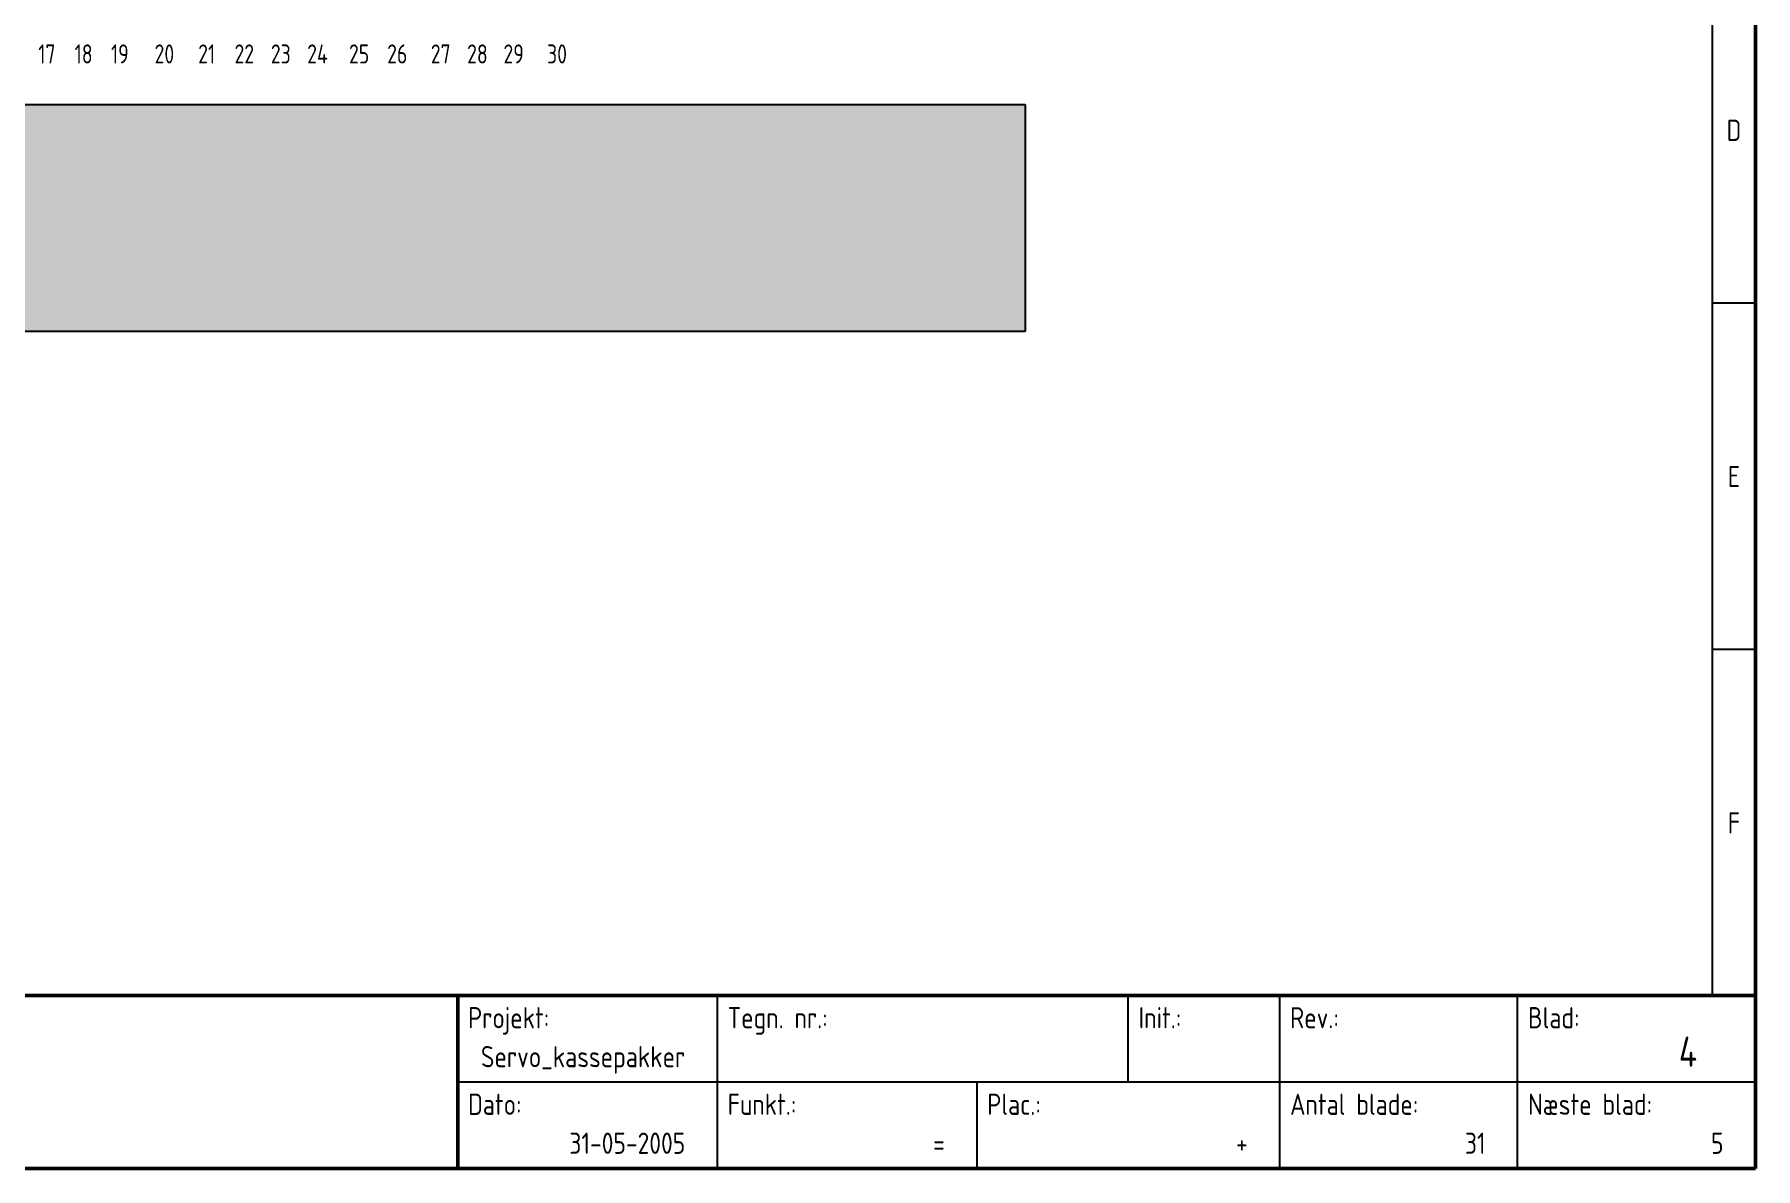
# Model space of a CAD drawing. Header units: millimetres. Extents: x 10 to 410, y 10 to 275.
# Drawn here: x 211.1 to 410, y 10 to 141 of the extents above; entities that cross this region are included whole.
import ezdxf
from ezdxf.enums import TextEntityAlignment as Align

# ---------------------------------------------------------------- set-up
doc = ezdxf.new("R2010")
doc.units = ezdxf.units.MM
doc.linetypes.add('Caddy_Solid', pattern=[0])
doc.styles.add('Caddy_Vectorfont1p', font='isocp___.ttf', dxfattribs={"width": 0.9})

# ---------------------------------------------------------------- blocks, each defined once
blk = doc.blocks.new('Blk1')
at = {"linetype": 'Caddy_Solid', "lineweight": 50}
for p, q in [((410, 275), (410, 10)), ((10, 30), (410, 30)), ((260, 30), (260, 10)), ((410, 10), (10, 10))]:
    blk.add_line(p, q, dxfattribs=at)
at = {"linetype": 'Caddy_Solid', "lineweight": 25}
for p, q in [((405, 270), (405, 30)), ((405, 110), (410, 110)), ((405, 70), (410, 70)), ((290, 30), (290, 10)), ((337.5, 20), (337.5, 30)), ((355, 20), (355, 30)), ((382.5, 20), (382.5, 30)), ((405, 30), (410, 30)), ((260, 20), (410, 20)), ((320, 20), (320, 10)), ((355, 10), (355, 20)), ((382.5, 10), (382.5, 20))]:
    blk.add_line(p, q, dxfattribs=at)
at = {"lineweight": 25, "style": 'Caddy_Vectorfont1p', "width": 0.9}
for s, p in [('D', (407.5, 128.7)), ('E', (407.5, 88.7)), ('F', (407.5, 48.7))]:
    blk.add_text(s, height=2.45, dxfattribs=at).set_placement(p, align=Align.CENTER)
for s, p in [('Projekt:', (261.2, 26.2)), ('Tegn. nr.:', (291.2, 26.2)), ('Init.:', (338.7, 26.2)), ('Rev.:', (356.2, 26.2)), ('Blad:', (383.7, 26.2)), ('Dato:', (261.2, 16.2)), ('Funkt.:', (291.2, 16.2)), ('Plac.:', (321.2, 16.2)), ('Antal blade:', (356.2, 16.2)), ('Næste blad:', (383.7, 16.2))]:
    blk.add_text(s, height=2.45, dxfattribs=at).set_placement(p)
for s, p in [('Servo_kassepakker', (286.3, 21.7)), ('31-05-2005', (286.3, 11.7)), ('31', (378.8, 11.7)), ('5', (406.3, 11.7)), ('=', (316.3, 11.7)), ('+', (351.3, 11.7))]:
    blk.add_text(s, height=2.45, dxfattribs=at).set_placement(p, align=Align.RIGHT)
at = {"lineweight": 35, "style": 'Caddy_Vectorfont1p', "width": 0.9}
blk.add_text('4', height=3.5, dxfattribs=at).set_placement((403.25, 21.75), align=Align.RIGHT)
blk = doc.blocks.new('Blk334')
at = {"linetype": 'Caddy_Solid', "lineweight": 25}
for p, q in [((64, 132.9), (325.6, 132.9)), ((325.6, 132.9), (325.6, 106.7)), ((325.6, 106.7), (64, 106.7))]:
    blk.add_line(p, q, dxfattribs=at)

msp = doc.modelspace()

# ---------------------------------------------------------------- hatches: boundary and pattern name
msp.add_hatch(color=9).paths.add_polyline_path([(64, 132.9), (325.6, 132.9), (325.6, 106.7), (64, 106.7)])

# ---------------------------------------------------------------- block references
for name in ['Blk1', 'Blk334']:
    msp.add_blockref(name, (0, 0, 1))

# ---------------------------------------------------------------- texts
at = {"lineweight": 25, "style": 'Caddy_Vectorfont1p', "width": 0.837}
for s, p in [('17', (211.53, 137.64)), ('18', (215.73, 137.64)), ('19', (219.93, 137.64)), ('20', (224.97, 137.64)), ('21', (230.01, 137.64)), ('22', (234.21, 137.64)), ('23', (238.41, 137.64)), ('24', (242.61, 137.64)), ('25', (247.44, 137.64)), ('26', (251.85, 137.64)), ('27', (256.89, 137.64)), ('28', (261.09, 137.64)), ('29', (265.29, 137.64)), ('30', (270.33, 137.64))]:
    msp.add_text(s, height=2.205, dxfattribs=at).set_placement(p)

doc.saveas('drawing.dxf')
